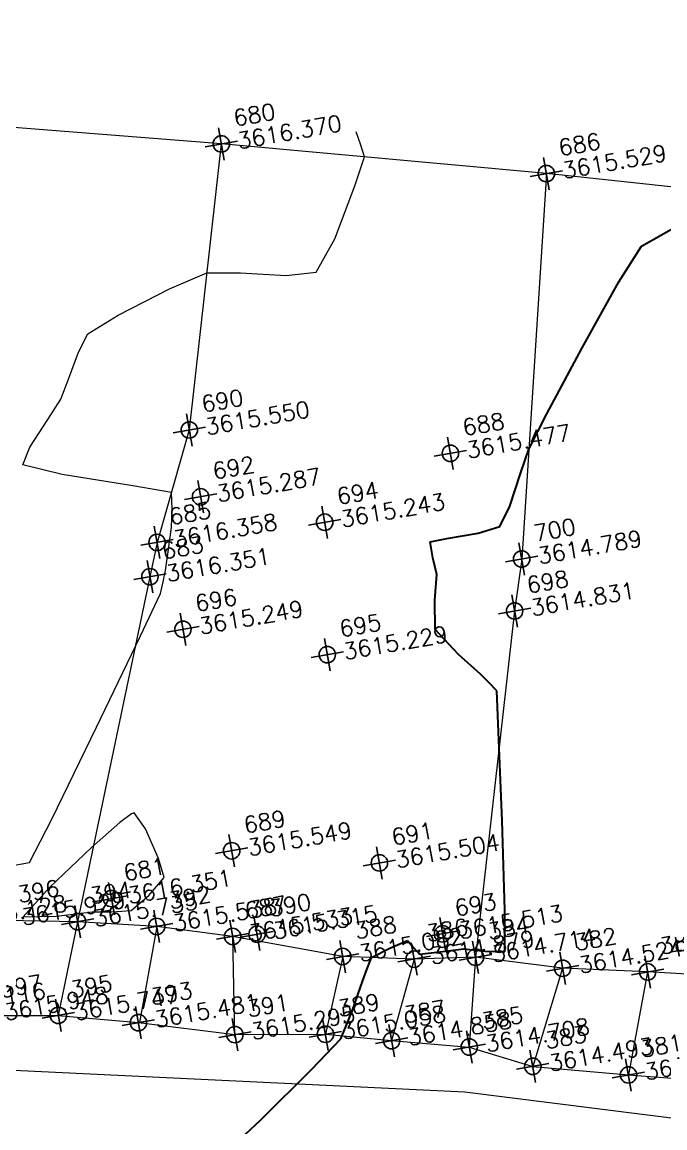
# Model space of a CAD drawing. Header units: millimetres. Extents: x 736950 to 740938, y 8500595 to 8502163.
# Drawn here: x 737882.45 to 737886.36, y 8501301.29 to 8501308.02 of the extents above; entities that cross this region are included whole.
import ezdxf

# ---------------------------------------------------------------- set-up
doc = ezdxf.new("R2010")
doc.units = ezdxf.units.MM
for name, color, linetype, lineweight in [('CONT-MJR', 80, 'Continuous', 30), ('CONT-MNR', 96, 'Continuous', 15), ('pista', 251, 'Continuous', 5)]:
    doc.layers.add(name, color=color, linetype=linetype, lineweight=lineweight)
doc.styles.add('5mm', font='arial.ttf', dxfattribs={"height": 3})

msp = doc.modelspace()

# ---------------------------------------------------------------- hatches: boundary and pattern name
at = {"layer": 'pista'}
h = msp.add_hatch(dxfattribs=at)
h.set_pattern_fill('HONEY', color=256, scale=3, angle=9.94991650582834, style=0)
h.set_pattern_definition([(9.94991650582834, (1479841.21072825, -18.49207214638591), (0.4979252195647159, 0.4170677100899267), [0.375, -0.75]), (129.9499165058283, (1479841.21072825, -18.49207214638591), (-0.6101538418184378, 0.222682034283025), [0.3749999999999999, -0.7499999999999998]), (69.94991650582834, (1479841.21072825, -18.49207214638591), (-0.112228622253722, 0.6397497443729518), [-0.75, 0.375])])
h.paths.add_polyline_path([(737744.7999806425, 8501250.923935566), (737743.4751223363, 8501250.754223157), (737756.465848178, 8501242.026572531), (737763.5739612179, 8501242.006896213), (737770.002546867, 8501243.455222024), (737769.8468594846, 8501244.342704736), (737763.4750639071, 8501242.907173423), (737756.7405500773, 8501242.925815564)])
h.paths.add_polyline_path([(737794.2809870465, 8501256.017245878), (737809.7820272583, 8501263.709828075), (737823.391616501, 8501273.483615467), (737837.0791595323, 8501280.557800073), (737851.5530432165, 8501285.77819753), (737870.8510758049, 8501293.050216693, -0.9976846880626209), (737871.0089264096, 8501292.63424804), (737865.2748787645, 8501289.581801567, 0.7845063948290762), (737866.1540430214, 8501286.121818589), (737883.2588851704, 8501291.348365877), (737897.4188924351, 8501296.516943583), (737903.2981396064, 8501301.44146652, -0.5512150924587264), (737904.1219025984, 8501301.177325813), (737906.855912117, 8501297.98174819, 0.5618964424650519), (737910.2738656431, 8501298.536066804), (737914.22079628, 8501308.558674501), (737925.6412323939, 8501300.72656757, 0.340189525830376), (737928.7023693406, 8501300.894137181), (737936.9171069289, 8501306.117412793, -0.358727273887905), (737938.1716059428, 8501305.962964654), (737943.1732157968, 8501301.051021611, 0.3417074120720416), (737946.0555081918, 8501300.709858142), (737955.8779356404, 8501307.072689936), (737971.8320576148, 8501314.464803053), (737988.5677626224, 8501323.411181662), (738023.1375471824, 8501336.282937778), (738044.4246208373, 8501357.728329657), (738061.4456776979, 8501362.208386911), (738078.9085143938, 8501363.070318012), (738112.0997810266, 8501372.051506756), (738118.6561313582, 8501373.365123207), (738128.3493353954, 8501376.976906104), (738155.2251721952, 8501366.826195797), (738176.6167526407, 8501363.543890122), (738193.8053773039, 8501353.328603027), (738204.7313956148, 8501340.877429372), (738207.705198212, 8501335.751671141), (738214.35685511, 8501331.742925933), (738229.9282901662, 8501313.374534177), (738233.5603594936, 8501308.186787868), (738234.53883727, 8501308.358438132), (738230.6417003467, 8501313.924784988), (738214.9478837823, 8501332.43754055), (738208.3676942562, 8501336.403214611), (738205.4657963786, 8501341.405035153), (738194.387784551, 8501354.029418997), (738176.9261677533, 8501364.406946706), (738155.4549153853, 8501367.70147717), (738128.3514754312, 8501377.93815071), (738118.4090486554, 8501374.233504975), (738111.8936108743, 8501372.928085677), (738078.7671659255, 8501363.964436961), (738061.3074614278, 8501363.102660457), (738043.958527311, 8501358.536303693), (738022.6381405202, 8501337.057350922), (737988.196920163, 8501324.233464561), (737971.4304040315, 8501315.270615296), (737955.4419368334, 8501307.862588815), (737945.5806043665, 8501301.47455489, -0.3391433520832071), (737943.8038299843, 8501301.693147572), (737938.8116631231, 8501306.59581691, 0.3560082385246841), (737936.4342009705, 8501306.876887502), (737928.158540546, 8501301.61487459, -0.3502196171718997), (737926.1502499409, 8501301.468794718), (737914.5128481541, 8501309.44969617, 0.4302069892023044), (737913.4330382891, 8501309.014522241), (737909.4507249827, 8501298.90206584, -0.5704007069138802), (737907.5397775185, 8501298.566836312), (737904.9064502402, 8501301.644734057, 0.4931454261128044), (737902.7202336333, 8501302.131411942), (737896.9620044216, 8501297.308254998), (737882.9728831241, 8501292.20205278), (737866.0373022418, 8501287.027224885, -0.7384715771871906), (737865.6977918843, 8501288.787355538), (737871.5108758068, 8501291.881875956, 0.9119586051647783), (737870.5337161538, 8501293.892406015), (737851.2416702455, 8501286.62264278), (737836.7183275839, 8501281.384406622), (737822.9200107896, 8501274.252970394), (737809.3164408724, 8501264.483505804), (737793.8201376351, 8501256.79327439), (737778.9884914039, 8501246.402265295), (737769.846859484, 8501244.34270474), (737770.0025468671, 8501243.455222024), (737779.3594973255, 8501245.563292695)])
h.paths.add_polyline_path([(738260.5182952256, 8501271.251537092), (738234.538837269, 8501308.358438132), (738233.56035949, 8501308.186787868), (738259.6897886079, 8501270.86568047), (738269.3749442189, 8501234.589470252), (738274.5057655985, 8501215.583008338), (738279.7983711922, 8501189.602392923), (738280.7089290785, 8501189.641305126), (738275.382018582, 8501215.790318219), (738270.2441657205, 8501234.822827347)])

# ---------------------------------------------------------------- linework, layer by layer
at = {"linetype": 'Continuous', "extrusion": (0.9849591664230046, 0.172787269436437, 0)}
for points, elevation in [([(8245943.729062787, 0), (8245943.529062787, 0)], 2195702.949162655), ([(8245943.209062787, 0), (8245943.009062787, 0)], 2195704.868162654), ([(8245942.047062786, 0), (8245941.847062787, 0)], 2195702.456162654), ([(8245941.632062787, 0), (8245941.432062788, 0)], 2195703.998162655), ([(8245941.634062788, 0), (8245941.434062788, 0)], 2195702.453162654), ([(8245941.351062787, 0), (8245941.151062789, 0)], 2195703.171162654), ([(8245941.406062787, 0), (8245941.206062788, 0)], 2195702.144162654), ([(8245940.923062786, 0), (8245940.723062787, 0)], 2195704.314162654), ([(8245941.208062788, 0), (8245941.008062788, 0)], 2195702.065162654), ([(8245940.619062787, 0), (8245940.419062787, 0)], 2195704.217162655), ([(8245940.858062788, 0), (8245940.658062789, 0)], 2195702.208162655), ([(8245940.554062789, 0), (8245940.354062789, 0)], 2195703.047162655), ([(8245939.478062785, 0), (8245939.278062788, 0)], 2195702.267162655), ([(8245939.250062785, 0), (8245939.050062786, 0)], 2195703.141162655), ([(8245939.318062788, 0), (8245939.118062786, 0)], 2195701.496162654), ([(8245939.215062788, 0), (8245939.015062788, 0)], 2195701.268162655), ([(8245939.103062785, 0), (8245938.903062788, 0)], 2195701.738162655), ([(8245938.963062788, 0), (8245938.763062791, 0)], 2195702.183162655), ([(8245938.951062787, 0), (8245938.751062788, 0)], 2195702.332162655), ([(8245938.758062787, 0), (8245938.558062786, 0)], 2195703.445162654), ([(8245938.727062787, 0), (8245938.527062787, 0)], 2195702.822162655), ([(8245938.636062786, 0), (8245938.436062787, 0)], 2195703.248162655), ([(8245938.583062787, 0), (8245938.383062787, 0)], 2195703.618162654), ([(8245938.425062787, 0), (8245938.225062787, 0)], 2195704.129162655), ([(8245938.314062788, 0), (8245938.114062788, 0)], 2195704.635162654), ([(8245938.673062787, 0), (8245938.473062786, 0)], 2195701.054162654), ([(8245938.545062787, 0), (8245938.345062788, 0)], 2195701.527162655), ([(8245938.37206279, 0), (8245938.172062788, 0)], 2195702.093162654), ([(8245938.279062786, 0), (8245938.079062787, 0)], 2195702.637162655), ([(8245938.171062786, 0), (8245937.971062787, 0)], 2195703.027162654), ([(8245938.05106279, 0), (8245937.851062789, 0)], 2195703.486162654), ([(8245937.868062788, 0), (8245937.668062788, 0)], 2195703.847162654), ([(8245937.716062786, 0), (8245937.516062787, 0)], 2195704.412162655)]:
    msp.add_lwpolyline(points, dxfattribs=dict(at, elevation=elevation))
at = {"linetype": 'Continuous', "extrusion": (-0.172787269436437, 0.9849591664230046, 0)}
for points, elevation in [([(-2195703.049162655, 0), (-2195702.849162654, 0)], 8245943.629062786), ([(-2195704.968162655, 0), (-2195704.768162655, 0)], 8245943.109062788), ([(-2195702.556162654, 0), (-2195702.356162654, 0)], 8245941.947062788), ([(-2195704.098162654, 0), (-2195703.898162655, 0)], 8245941.532062791), ([(-2195702.553162654, 0), (-2195702.353162655, 0)], 8245941.534062789), ([(-2195703.271162655, 0), (-2195703.071162655, 0)], 8245941.251062788), ([(-2195702.244162655, 0), (-2195702.044162654, 0)], 8245941.30606279), ([(-2195704.414162655, 0), (-2195704.214162655, 0)], 8245940.823062788), ([(-2195702.165162654, 0), (-2195701.965162654, 0)], 8245941.108062788), ([(-2195704.317162655, 0), (-2195704.117162654, 0)], 8245940.51906279), ([(-2195702.308162654, 0), (-2195702.108162654, 0)], 8245940.758062787), ([(-2195703.147162654, 0), (-2195702.947162654, 0)], 8245940.454062788), ([(-2195702.367162655, 0), (-2195702.167162654, 0)], 8245939.378062787), ([(-2195703.241162655, 0), (-2195703.041162655, 0)], 8245939.150062786), ([(-2195701.596162654, 0), (-2195701.396162654, 0)], 8245939.218062786), ([(-2195701.368162655, 0), (-2195701.168162655, 0)], 8245939.115062788), ([(-2195701.838162655, 0), (-2195701.638162656, 0)], 8245939.003062787), ([(-2195702.283162655, 0), (-2195702.083162655, 0)], 8245938.863062788), ([(-2195702.432162655, 0), (-2195702.232162654, 0)], 8245938.851062789), ([(-2195703.545162654, 0), (-2195703.345162654, 0)], 8245938.658062789), ([(-2195702.922162654, 0), (-2195702.722162654, 0)], 8245938.627062786), ([(-2195703.348162654, 0), (-2195703.148162655, 0)], 8245938.536062787), ([(-2195703.718162654, 0), (-2195703.518162655, 0)], 8245938.483062788), ([(-2195704.229162654, 0), (-2195704.029162655, 0)], 8245938.325062787), ([(-2195704.735162655, 0), (-2195704.535162655, 0)], 8245938.214062789), ([(-2195701.154162655, 0), (-2195700.954162654, 0)], 8245938.573062787), ([(-2195701.627162655, 0), (-2195701.427162654, 0)], 8245938.445062785), ([(-2195702.193162655, 0), (-2195701.993162655, 0)], 8245938.272062789), ([(-2195702.737162654, 0), (-2195702.537162655, 0)], 8245938.179062788), ([(-2195703.127162654, 0), (-2195702.927162655, 0)], 8245938.071062787), ([(-2195703.586162655, 0), (-2195703.386162654, 0)], 8245937.951062788), ([(-2195703.947162655, 0), (-2195703.747162655, 0)], 8245937.768062788), ([(-2195704.512162655, 0), (-2195704.312162655, 0)], 8245937.616062786)]:
    msp.add_lwpolyline(points, dxfattribs=dict(at, elevation=elevation))
at = {"linetype": 'Continuous'}
for centre in [(737883.6629272384, 8501307.280332115), (737885.6429132588, 8501307.09973212), (737883.4679705565, 8501305.538446674), (737885.0584843077, 8501305.396126589), (737883.536376821, 8501305.131140176), (737884.2924762997, 8501304.976457993), (737883.271419936, 8501304.85317822), (737885.4922375785, 8501304.752391318), (737883.2278200414, 8501304.64450611), (737885.4492238691, 8501304.436203366), (737883.4291447464, 8501304.324478982), (737884.3080528169, 8501304.170019915), (737883.7257037692, 8501302.97542978), (737884.625953578, 8501302.901875164), (737882.9939462149, 8501302.68461733), (737882.7871726134, 8501302.54377104), (737883.2694555962, 8501302.514665628), (737883.7319526428, 8501302.45366168), (737883.8807850057, 8501302.467587473), (737885.010392501, 8501302.469802584), (737884.4021193458, 8501302.33162238), (737884.8374355924, 8501302.315598473), (737885.2110282092, 8501302.327326927), (737885.7416427317, 8501302.259997675), (737886.2592114568, 8501302.238097565), (737882.6700420522, 8501301.972946694), (737883.1580445084, 8501301.928600298), (737883.745423594, 8501301.85599996), (737884.2973105967, 8501301.85839503), (737884.7001056968, 8501301.819406474), (737885.1729364264, 8501301.780520732), (737885.5601267559, 8501301.66264941), (737886.14289235, 8501301.610560423)]:
    msp.add_circle(centre, 0.05, dxfattribs=at)
at = {"layer": 'CONT-MJR', "extrusion": (0.4954045264869222, -0.8686623942224438, 0), "elevation": -7019213.219898104}
msp.add_lwpolyline([(4852559.811396613, 3615.000000000003), (4852560.038532763, 3615.000000000003)], dxfattribs=at)
at = {"layer": 'CONT-MJR', "elevation": 3615}
for points in [[(737886.0841013413, 8501306.4405335), (737886.2223610289, 8501306.656768924)], [(737885.8606651172, 8501306.038808908), (737886.0841013413, 8501306.4405335)], [(737885.4843398893, 8501305.273245305), (737885.535200511, 8501305.421700686)], [(737885.3592114964, 8501304.949815951), (737885.4192849617, 8501305.073916286)], [(737885.2282826318, 8501304.90878359), (737885.3592114964, 8501304.949815951)], [(737885.0371315861, 8501304.876655173), (737885.2282826318, 8501304.90878359)], [(737884.9346392484, 8501304.856528038), (737885.0371315861, 8501304.876655173)], [(737884.9507958945, 8501304.760396108), (737884.9346392484, 8501304.856528038)], [(737884.9747327261, 8501304.657812681), (737884.9507958945, 8501304.760396108)], [(737885.1083849143, 8501304.170939615), (737884.9646562329, 8501304.323175712)], [(737885.242488821, 8501304.050911417), (737885.1083849143, 8501304.170939615)], [(737885.2928517188, 8501304.00051905), (737885.242488821, 8501304.050911417)], [(737885.3404811922, 8501303.948928071), (737885.2928517188, 8501304.00051905)], [(737885.3726306041, 8501303.157375813), (737885.3520851736, 8501303.699138194)], [(737885.3896962026, 8501302.360975573), (737885.3894050813, 8501302.614401434)], [(737884.7964926709, 8501302.429101652), (737884.8333566445, 8501302.38744953)], [(737884.8704447211, 8501302.345028598), (737884.9943543345, 8501302.360550463)], [(737884.9943543345, 8501302.360550463), (737885.1392111698, 8501302.378325725)], [(737885.1392111698, 8501302.378325725), (737885.2709055291, 8501302.364124412)], [(737884.4598940819, 8501301.999016613), (737884.5112036217, 8501302.144114796)], [(737884.3898886072, 8501301.831297265), (737884.4598940819, 8501301.999016613)], [(737883.9027830085, 8501301.337326879), (737884.2136677112, 8501301.645221425)]]:
    msp.add_lwpolyline(points, dxfattribs=at)
at = {"layer": 'CONT-MJR', "extrusion": (0.8821349491455048, -0.4709967425535527, 0), "elevation": -3353172.545556832}
msp.add_lwpolyline([(7846840.551805685, 3615), (7846841.006964667, 3615)], dxfattribs=at)
at = {"layer": 'CONT-MJR', "extrusion": (0.8889387916839168, -0.4580260086933252, 0), "elevation": -3237883.91492231}
msp.add_lwpolyline([(7895110.935862965, 3615), (7895111.178395499, 3615)], dxfattribs=at)
at = {"layer": 'CONT-MJR', "extrusion": (0.9506506181809284, -0.3102634399219777, 0), "elevation": -1936172.926069487}
msp.add_lwpolyline([(8310709.792318804, 3615), (8310710.001995225, 3615)], dxfattribs=at)
at = {"layer": 'CONT-MJR', "extrusion": (0.9970850647445207, -0.07629792699290826, 0), "elevation": 87102.16567912628}
msp.add_lwpolyline([(8532822.842113705, 3615.00000000001), (8532822.999079386, 3615.00000000001)], dxfattribs=at)
at = {"layer": 'CONT-MJR', "extrusion": (0.9999431386101966, 0.01066393672098548, 0), "elevation": 828500.3788398135}
msp.add_lwpolyline([(8492952.16862629, 3615.000000000003), (8492952.346765252, 3615.000000000003)], dxfattribs=at)
at = {"layer": 'CONT-MJR', "extrusion": (0.9989227111741156, 0.04640492539111037, 0), "elevation": 1131592.800326267}
msp.add_lwpolyline([(8457903.824946957, 3615), (8457904.075006219, 3615)], dxfattribs=at)
at = {"layer": 'CONT-MJR', "extrusion": (0.9995231315638501, 0.03087894863486459, 0), "elevation": 1000044.801912921}
msp.add_lwpolyline([(8474463.486480614, 3615.000000000013), (8474464.02971404, 3615.000000000013)], dxfattribs=at)
at = {"layer": 'CONT-MJR', "extrusion": (0.3997641750278093, -0.9166180253324365, 0), "elevation": -7497467.138381554}
msp.add_lwpolyline([(4074874.54104508, 3615.000000000013), (4074874.657315674, 3615.000000000013)], dxfattribs=at)
at = {"layer": 'CONT-MJR', "extrusion": (0.9287058629917238, -0.3708172326696775, 0), "elevation": -2467151.668536415}
msp.add_lwpolyline([(8168829.534210296, 3615.000000000003), (8168829.629660937, 3615.000000000003)], dxfattribs=at)
at = {"layer": 'CONT-MJR', "extrusion": (0.4566817548254014, -0.8896301337126525, 0), "elevation": -7226036.300332597}
msp.add_lwpolyline([(4538834.019906882, 3615), (4538834.145751985, 3615)], dxfattribs=at)
at = {"layer": 'CONT-MJR', "extrusion": (0.7528425913288007, 0.6582006021581389, 0), "elevation": 6151073.48059415}
msp.add_lwpolyline([(5914466.277398527, 3615.000000000013), (5914466.221050849, 3615.000000000013)], dxfattribs=at)
at = {"layer": 'CONT-MJR', "extrusion": (-0.02649815556885135, -0.9996488622268567, 0), "elevation": -8517869.83444388}
msp.add_lwpolyline([(512357.3389322564, 3615.000000000003), (512357.4577646562, 3615.000000000003)], dxfattribs=at)
at = {"layer": 'CONT-MJR', "extrusion": (0.9469268632532787, -0.3214490871807018, 0), "elevation": -2034013.14843582}
msp.add_lwpolyline([(8287303.675466179, 3615), (8287303.773033699, 3615)], dxfattribs=at)
at = {"layer": 'CONT-MJR', "extrusion": (0.7260724435405916, -0.6876182129139646, 0), "elevation": -5309892.450661962}
msp.add_lwpolyline([(6679943.483161188, 3615), (6679943.739438426, 3615)], dxfattribs=at)
at = {"layer": 'CONT-MJR', "extrusion": (0.6822980587462543, -0.7310741132273069, 0), "elevation": -5711624.582015414}
msp.add_lwpolyline([(6339868.925435629, 3615), (6339869.21916686, 3615)], dxfattribs=at)
at = {"layer": 'CONT-MNR', "elevation": 3616}
for points in [[(737884.5101371576, 8501307.279212402), (737884.4842769263, 8501307.352830082)], [(737884.5340268908, 8501307.20087671), (737884.5101371576, 8501307.279212402)], [(737884.4760846717, 8501307.025635183), (737884.5340268908, 8501307.20087671)], [(737883.0339813028, 8501306.237612583), (737883.3478353001, 8501306.397987586)], [(737882.7323299883, 8501305.84816754), (737882.7926664155, 8501306.012912171)], [(737882.6858094572, 8501305.726293491), (737882.7323299883, 8501305.84816754)], [(737882.4533739206, 8501305.32646526), (737882.4973796678, 8501305.434072856)], [(737883.1230159597, 8501305.197447248), (737882.6941997746, 8501305.266450936)], [(737883.3585054808, 8501305.15679963), (737883.1230159597, 8501305.197447248)], [(737883.3412894504, 8501304.809497798), (737883.3599862873, 8501304.946091738)], [(737883.3223356081, 8501304.682507057), (737883.3412894504, 8501304.809497798)], [(737883.1698828967, 8501304.28521014), (737883.2919443331, 8501304.542573698)], [(737883.1160664348, 8501303.200736526), (737883.0440004693, 8501303.147159807)], [(737883.132562077, 8501303.206932597), (737883.1160664348, 8501303.200736526)], [(737883.2007474115, 8501303.108374255), (737883.132562077, 8501303.206932597)], [(737883.0440004693, 8501303.147159807), (737882.8717313414, 8501302.996035699)], [(737882.3593163342, 8501302.8788973), (737882.495324718, 8501302.903943237)], [(737883.2207837973, 8501302.702649014), (737883.3142041877, 8501302.8118931)], [(737882.9961316932, 8501302.604243858), (737883.1128930663, 8501302.611243349)], [(737882.4559762725, 8501302.57419887), (737882.6594324037, 8501302.578216044)]]:
    msp.add_lwpolyline(points, dxfattribs=at)
at = {"layer": 'CONT-MNR', "extrusion": (0.9346723107689107, -0.3555104379366448, 0), "elevation": -2332623.195374872}
msp.add_lwpolyline([(8208261.570342795, 3616), (8208261.915445928, 3616)], dxfattribs=at)
at = {"layer": 'CONT-MNR', "extrusion": (0.8755711462769035, -0.4830891923934432, 0), "elevation": -3460819.140354838}
msp.add_lwpolyline([(7799962.578881806, 3616.000000000006), (7799962.811226785, 3616.000000000006)], dxfattribs=at)
at = {"layer": 'CONT-MNR', "extrusion": (0.1066438873517859, -0.9942972801383396, 0), "elevation": -8374135.086324477}
msp.add_lwpolyline([(1640288.48138591, 3616.000000000013), (1640288.666726781, 3616.000000000013)], dxfattribs=at)
at = {"layer": 'CONT-MNR', "extrusion": (0.3906060005949478, -0.920557957056056, 0), "elevation": -7537723.586635475}
msp.add_lwpolyline([(3999925.67917912, 3616.000000000007), (3999925.925903055, 3616.000000000007)], dxfattribs=at)
at = {"layer": 'CONT-MNR', "extrusion": (0.006287280821142577, -0.9999802348546075, 0), "elevation": -8496499.183551477}
msp.add_lwpolyline([(791319.0918594816, 3616.000000000006), (791319.2960855477, 3616.000000000006)], dxfattribs=at)
at = {"layer": 'CONT-MNR', "extrusion": (-0.05668688640140671, -0.9983920056321135, 0), "elevation": -8529464.776646677}
msp.add_lwpolyline([(254784.6706378516, 3616.000000000013), (254784.9487737119, 3616.000000000013)], dxfattribs=at)
at = {"layer": 'CONT-MNR', "extrusion": (0.5223951136034386, -0.8527035506453873, 0), "elevation": -6863627.522573319}
msp.add_lwpolyline([(5070236.103968086, 3616.000000000003), (5070236.320812094, 3616.000000000003)], dxfattribs=at)
at = {"layer": 'CONT-MNR', "extrusion": (0.8921734676002954, -0.4516929307727371, 0), "elevation": -3181660.378552406}
msp.add_lwpolyline([(7917936.105857356, 3616), (7917936.230745807, 3616)], dxfattribs=at)
at = {"layer": 'CONT-MNR', "extrusion": (0.8424041994642798, -0.5388461419783445, 0), "elevation": -3959300.319153794}
msp.add_lwpolyline([(7559140.735477114, 3616.000000000013), (7559140.883240418, 3616.000000000013)], dxfattribs=at)
at = {"layer": 'CONT-MNR', "extrusion": (0.8389588902803984, -0.5441948000665595, 0), "elevation": -4007313.129841062}
msp.add_lwpolyline([(7533797.59103863, 3616.00000000001), (7533797.790981932, 3616.00000000001)], dxfattribs=at)
at = {"layer": 'CONT-MNR', "extrusion": (-0.2418069353168929, -0.9703243818603406, 0), "elevation": -8427448.93058289}
msp.add_lwpolyline([(-1339689.003539024, 3616.000000000013), (-1339689.251730102, 3616.000000000013)], dxfattribs=at)
at = {"layer": 'CONT-MNR', "extrusion": (0.9984176920852345, 0.05623266071594264, 0), "elevation": 1214766.808352153}
msp.add_lwpolyline([(8446360.227879534, 3616.000000000013), (8446360.329817422, 3616.000000000013)], dxfattribs=at)
at = {"layer": 'CONT-MNR', "extrusion": (0.9992392548459421, -0.03899886632873312, 0), "elevation": 405780.7635834883}
msp.add_lwpolyline([(8523614.234073134, 3616.000000000003), (8523614.34308737, 3616.000000000003)], dxfattribs=at)
at = {"layer": 'CONT-MNR', "extrusion": (0.9790528757686032, -0.2036061552341383, 0), "elevation": -1008491.172164871}
msp.add_lwpolyline([(8473464.311812395, 3616), (8473464.38346577, 3616)], dxfattribs=at)
at = {"layer": 'CONT-MNR', "extrusion": (0.9753050078875223, -0.2208622683699512, 0), "elevation": -1157956.135506759}
msp.add_lwpolyline([(8454335.471600184, 3616.000000000013), (8454335.543147972, 3616.000000000013)], dxfattribs=at)
at = {"layer": 'CONT-MNR', "extrusion": (0.9018916063875175, -0.43196241772606, 0), "elevation": -3006753.315452288}
msp.add_lwpolyline([(7985992.157765821, 3616), (7985992.776239247, 3616)], dxfattribs=at)
at = {"layer": 'CONT-MNR', "extrusion": (0.8996570748280933, -0.4365972374073829, 0), "elevation": -3047804.147918313}
msp.add_lwpolyline([(7970415.058171575, 3616), (7970415.680490731, 3616)], dxfattribs=at)
at = {"layer": 'CONT-MNR', "extrusion": (0.88910408900435, -0.4577050566857932, 0), "elevation": -3235034.983754503}
msp.add_lwpolyline([(7896275.723110549, 3616.000000000013), (7896276.019585488, 3616.000000000013)], dxfattribs=at)
at = {"layer": 'CONT-MNR', "extrusion": (0.9161374060656681, 0.4008643825625687, 0), "elevation": 4083872.023027862}
msp.add_lwpolyline([(7492570.487146474, 3616.000000000013), (7492570.684213093, 3616.000000000013)], dxfattribs=at)
at = {"layer": 'CONT-MNR', "extrusion": (0.6895930884547344, -0.7241970535396156, 0), "elevation": -5647779.652541499}
msp.add_lwpolyline([(6396812.390490934, 3616), (6396812.03750657, 3616)], dxfattribs=at)
at = {"layer": 'CONT-MNR', "extrusion": (0.9585570738317458, 0.2849005724934946, 0), "elevation": 3129329.308541737}
msp.add_lwpolyline([(7938760.56847567, 3616), (7938760.6894294, 3616)], dxfattribs=at)
at = {"layer": 'CONT-MNR', "extrusion": (-0.7442356570902527, 0.667917125634191, 0), "elevation": 5129007.145026589}
msp.add_lwpolyline([(-6819817.076221094, 3616), (-6819816.836483523, 3616)], dxfattribs=at)
at = {"layer": 'CONT-MNR', "extrusion": (0.646409909116126, -0.7629903206440314, 0), "elevation": -6009436.649300975}
msp.add_lwpolyline([(6058323.921206594, 3616), (6058324.062611707, 3616)], dxfattribs=at)
at = {"layer": 'CONT-MNR', "extrusion": (0.1197917982148667, -0.992799035596051, 0), "elevation": -8351692.710318148}
msp.add_lwpolyline([(1750955.515680724, 3616.000000000013), (1750955.733945584, 3616.000000000013)], dxfattribs=at)
at = {"layer": 'CONT-MNR', "extrusion": (-0.0009876750336194617, -0.999999512248895, 0), "elevation": -8502027.24633713}
msp.add_lwpolyline([(729485.9918867848, 3616), (729486.111892991, 3616)], dxfattribs=at)
at = {"layer": 'pista'}
for p, q in [((737882.3982842265, 8501301.6405139), (737885.1458654694, 8501301.507822182)), ((737885.1458654694, 8501301.507822182), (737887.2650749118, 8501301.240858197))]:
    msp.add_line(p, q, dxfattribs=at)
for points in [[(737883.6629272384, 8501307.280332115), (737881.4421278073, 8501307.45625223), (737880.7984319453, 8501303.231485773), (737880.5545988443, 8501302.633358179)], [(737885.6429132588, 8501307.09973212), (737883.6629272384, 8501307.280332115), (737883.4679705565, 8501305.538446674), (737883.271419936, 8501304.85317822), (737883.2278200414, 8501304.64450611), (737882.7871726134, 8501302.54377104)], [(737887.8945220228, 8501306.85814782), (737885.6429132588, 8501307.09973212), (737885.4922375785, 8501304.752391318), (737885.4492238691, 8501304.436203366), (737885.2110282092, 8501302.327326927)], [(737889.4712225148, 8501302.002549345), (737889.0819230328, 8501302.039844297), (737888.4860766536, 8501302.102837091), (737887.8424863542, 8501302.212278979), (737887.5625326817, 8501302.112404352), (737887.1725602624, 8501302.228772352), (737886.6357239635, 8501302.215819046), (737886.2592114568, 8501302.238097565), (737885.7416427317, 8501302.259997675), (737885.2110282092, 8501302.327326927), (737884.8374355924, 8501302.315598473), (737884.4021193458, 8501302.33162238), (737883.7319526428, 8501302.45366168), (737883.2694555962, 8501302.514665628), (737882.7871726134, 8501302.54377104), (737882.3471561233, 8501302.551863508), (737881.9890984648, 8501302.526816364), (737881.562340868, 8501302.638739003), (737881.0144931807, 8501302.648042936), (737880.5545988443, 8501302.633358179), (737879.9595194652, 8501302.78176825), (737878.9054089686, 8501302.85269822), (737878.3900179369, 8501302.90848428), (737877.7714482385, 8501302.956322841)], [(737882.7871726134, 8501302.54377104), (737882.6700420522, 8501301.972946694)], [(737883.2677527112, 8501302.501755327), (737883.1642122719, 8501301.929682285)], [(737883.7319526428, 8501302.45366168), (737883.7435017913, 8501301.840840641)], [(737884.4021193458, 8501302.33162238), (737884.2973105967, 8501301.85839503)], [(737885.2110282092, 8501302.327326927), (737885.1729364264, 8501301.780520732)], [(737884.8374355924, 8501302.315598473), (737884.7001056968, 8501301.819406474)], [(737885.7416427317, 8501302.259997675), (737885.559821844, 8501301.662742233)], [(737886.2592114568, 8501302.238097565), (737886.14289235, 8501301.610560423)], [(737882.2425879849, 8501301.973090233), (737882.6700420522, 8501301.972946694), (737883.157710096, 8501301.930506589), (737883.745423594, 8501301.85599996), (737884.2973105967, 8501301.85839503), (737884.7001056968, 8501301.819406474), (737885.1729364264, 8501301.780520732), (737885.5601267559, 8501301.66264941), (737886.14289235, 8501301.610560423), (737886.4877133757, 8501301.58373767), (737886.989409722, 8501301.553929832), (737887.3623892341, 8501301.540215919), (737887.857527733, 8501301.449403657), (737888.502846622, 8501301.387982724), (737888.9406511487, 8501301.369349513), (737889.409714829, 8501301.328787662)]]:
    msp.add_lwpolyline(points, dxfattribs=at)

# ---------------------------------------------------------------- texts
at = {"color": 2, "char_height": 0.1, "attachment_point": 1, "rotation": 9.94991650582834, "style": '5mm'}
for s, insert, width in [('\\Ftxt.shx;\\W1.0000000000;\\T1.0000000000;\\o\\l680', (737883.7285935739, 8501307.484753083), 0.3833333333333333), ('\\Ftxt.shx;\\W1.0000000000;\\T1.0000000000;\\o\\l686', (737885.7085795943, 8501307.304153087), 0.4), ('\\Ftxt.shx;\\W1.0000000000;\\T1.0000000000;\\o\\l690', (737883.533636892, 8501305.742867641), 0.3833333333333333), ('\\Ftxt.shx;\\W1.0000000000;\\T1.0000000000;\\o\\l688', (737885.1241506432, 8501305.600547558), 0.4), ('\\Ftxt.shx;\\W1.0000000000;\\T1.0000000000;\\o\\l692', (737883.6020431565, 8501305.335561145), 0.4), ('\\Ftxt.shx;\\W1.0000000000;\\T1.0000000000;\\o\\l694', (737884.3581426352, 8501305.18087896), 0.4), ('\\Ftxt.shx;\\W1.0000000000;\\T1.0000000000;\\o\\l685', (737883.3370862715, 8501305.057599189), 0.4), ('\\Ftxt.shx;\\W1.0000000000;\\T1.0000000000;\\o\\l700', (737885.557903914, 8501304.956812285), 0.3666666666666667), ('\\Ftxt.shx;\\W1.0000000000;\\T1.0000000000;\\o\\l683', (737883.2934863769, 8501304.848927079), 0.4), ('\\Ftxt.shx;\\W1.0000000000;\\T1.0000000000;\\o\\l698', (737885.5148902046, 8501304.640624333), 0.4), ('\\Ftxt.shx;\\W1.0000000000;\\T1.0000000000;\\o\\l696', (737883.4948110819, 8501304.52889995), 0.4), ('\\Ftxt.shx;\\W1.0000000000;\\T1.0000000000;\\o\\l695', (737884.3737191524, 8501304.374440882), 0.4), ('\\Ftxt.shx;\\W1.0000000000;\\T1.0000000000;\\o\\l689', (737883.7913701048, 8501303.179850748), 0.4), ('\\Ftxt.shx;\\W1.0000000000;\\T1.0000000000;\\o\\l691', (737884.6916199136, 8501303.106296131), 0.3666666666666667), ('\\Ftxt.shx;\\W1.0000000000;\\T1.0000000000;\\o\\l681', (737883.0596125504, 8501302.889038296), 0.3666666666666667), ('\\Ftxt.shx;\\W1.0000000000;\\T1.0000000000;\\o\\l396', (737882.4128224588, 8501302.756284475), 0.4), ('\\Ftxt.shx;\\W1.0000000000;\\T1.0000000000;\\o\\l394', (737882.852838949, 8501302.748192007), 0.4), ('\\Ftxt.shx;\\W1.0000000000;\\T1.0000000000;\\o\\l392', (737883.3351219317, 8501302.719086595), 0.4), ('\\Ftxt.shx;\\W1.0000000000;\\T1.0000000000;\\o\\l687', (737883.7976189783, 8501302.65808265), 0.4), ('\\Ftxt.shx;\\W1.0000000000;\\T1.0000000000;\\o\\l390', (737883.9464513413, 8501302.672008442), 0.3833333333333333), ('\\Ftxt.shx;\\W1.0000000000;\\T1.0000000000;\\o\\l693', (737885.0760588365, 8501302.674223553), 0.4), ('\\Ftxt.shx;\\W1.0000000000;\\T1.0000000000;\\o\\l388', (737884.4677856814, 8501302.53604335), 0.4), ('\\Ftxt.shx;\\W1.0000000000;\\T1.0000000000;\\o\\l386', (737884.903101928, 8501302.520019442), 0.4), ('\\Ftxt.shx;\\W1.0000000000;\\T1.0000000000;\\o\\l384', (737885.2766945447, 8501302.531747896), 0.4), ('\\Ftxt.shx;\\W1.0000000000;\\T1.0000000000;\\o\\l382', (737885.8073090672, 8501302.464418642), 0.4), ('\\Ftxt.shx;\\W1.0000000000;\\T1.0000000000;\\o\\l380', (737886.3248777923, 8501302.442518534), 0.3833333333333333), ('\\Ftxt.shx;\\W1.0000000000;\\T1.0000000000;\\o\\l397', (737882.3082543204, 8501302.1775112), 0.4), ('\\Ftxt.shx;\\W1.0000000000;\\T1.0000000000;\\o\\l395', (737882.7357083877, 8501302.177367663), 0.4), ('\\Ftxt.shx;\\W1.0000000000;\\T1.0000000000;\\o\\l393', (737883.223710844, 8501302.133021267), 0.4), ('\\Ftxt.shx;\\W1.0000000000;\\T1.0000000000;\\o\\l391', (737883.8110899295, 8501302.060420927), 0.3666666666666667), ('\\Ftxt.shx;\\W1.0000000000;\\T1.0000000000;\\o\\l389', (737884.3629769322, 8501302.062816), 0.4), ('\\Ftxt.shx;\\W1.0000000000;\\T1.0000000000;\\o\\l387', (737884.7657720323, 8501302.023827443), 0.4), ('\\Ftxt.shx;\\W1.0000000000;\\T1.0000000000;\\o\\l385', (737885.2386027619, 8501301.9849417), 0.4), ('\\Ftxt.shx;\\W1.0000000000;\\T1.0000000000;\\o\\l383', (737885.6257930914, 8501301.867070377), 0.4), ('\\Ftxt.shx;\\W1.0000000000;\\T1.0000000000;\\o\\l381', (737886.2085586855, 8501301.81498139), 0.3666666666666667)]:
    msp.add_mtext(s, dxfattribs=dict(at, insert=insert, width=width))
at = {"color": 1, "char_height": 0.1, "attachment_point": 1, "rotation": 9.94991650582834, "style": '5mm'}
for s, insert, width in [('\\Ftxt.shx;\\W1.0000000000;\\T1.0000000000;\\o\\l3616.370', (737883.7527837916, 8501307.3468588), 0.7833333333333334), ('\\Ftxt.shx;\\W1.0000000000;\\T1.0000000000;\\o\\l3615.529', (737885.7327698121, 8501307.166258803), 0.8), ('\\Ftxt.shx;\\W1.0000000000;\\T1.0000000000;\\o\\l3615.550', (737883.5578271098, 8501305.604973357), 0.7833333333333334), ('\\Ftxt.shx;\\W1.0000000000;\\T1.0000000000;\\o\\l3615.477', (737885.1483408611, 8501305.462653274), 0.8), ('\\Ftxt.shx;\\W1.0000000000;\\T1.0000000000;\\o\\l3615.287', (737883.6262333744, 8501305.197666861), 0.8), ('\\Ftxt.shx;\\W1.0000000000;\\T1.0000000000;\\o\\l3615.243', (737884.382332853, 8501305.042984677), 0.8), ('\\Ftxt.shx;\\W1.0000000000;\\T1.0000000000;\\o\\l3616.358', (737883.3612764893, 8501304.919704905), 0.8), ('\\Ftxt.shx;\\W1.0000000000;\\T1.0000000000;\\o\\l3614.789', (737885.5820941319, 8501304.818918), 0.8), ('\\Ftxt.shx;\\W1.0000000000;\\T1.0000000000;\\o\\l3616.351', (737883.3176765947, 8501304.711032795), 0.7666666666666666), ('\\Ftxt.shx;\\W1.0000000000;\\T1.0000000000;\\o\\l3614.831', (737885.5390804225, 8501304.50273005), 0.7666666666666666), ('\\Ftxt.shx;\\W1.0000000000;\\T1.0000000000;\\o\\l3615.249', (737883.5190012997, 8501304.391005667), 0.8), ('\\Ftxt.shx;\\W1.0000000000;\\T1.0000000000;\\o\\l3615.229', (737884.3979093703, 8501304.2365466), 0.8), ('\\Ftxt.shx;\\W1.0000000000;\\T1.0000000000;\\o\\l3615.549', (737883.8155603225, 8501303.041956466), 0.8), ('\\Ftxt.shx;\\W1.0000000000;\\T1.0000000000;\\o\\l3615.504', (737884.7158101314, 8501302.968401847), 0.7833333333333334), ('\\Ftxt.shx;\\W1.0000000000;\\T1.0000000000;\\o\\l3616.351', (737883.0838027683, 8501302.751144012), 0.7666666666666666), ('\\Ftxt.shx;\\W1.0000000000;\\T1.0000000000;\\o\\l3616.128', (737882.0782979758, 8501302.597088464), 0.7666666666666666), ('\\Ftxt.shx;\\W1.0000000000;\\T1.0000000000;\\o\\l3615.929', (737882.4370126766, 8501302.618390191), 0.8), ('\\Ftxt.shx;\\W1.0000000000;\\T1.0000000000;\\o\\l3615.735', (737882.8770291668, 8501302.610297723), 0.8), ('\\Ftxt.shx;\\W1.0000000000;\\T1.0000000000;\\o\\l3615.538', (737883.3593121496, 8501302.581192313), 0.8), ('\\Ftxt.shx;\\W1.0000000000;\\T1.0000000000;\\o\\l3615.533', (737883.821809196, 8501302.520188365), 0.8), ('\\Ftxt.shx;\\W1.0000000000;\\T1.0000000000;\\o\\l3615.315', (737883.9706415591, 8501302.534114158), 0.7666666666666666), ('\\Ftxt.shx;\\W1.0000000000;\\T1.0000000000;\\o\\l3615.513', (737885.1002490544, 8501302.53632927), 0.7666666666666666), ('\\Ftxt.shx;\\W1.0000000000;\\T1.0000000000;\\o\\l3615.082', (737884.4919758992, 8501302.398149066), 0.7833333333333334), ('\\Ftxt.shx;\\W1.0000000000;\\T1.0000000000;\\o\\l3614.879', (737884.9272921457, 8501302.382125158), 0.8), ('\\Ftxt.shx;\\W1.0000000000;\\T1.0000000000;\\o\\l3614.714', (737885.3008847624, 8501302.393853612), 0.7666666666666666), ('\\Ftxt.shx;\\W1.0000000000;\\T1.0000000000;\\o\\l3614.524', (737885.831499285, 8501302.326524358), 0.8), ('\\Ftxt.shx;\\W1.0000000000;\\T1.0000000000;\\o\\l3616.116', (737881.9503160869, 8501302.064971337), 0.7333333333333333), ('\\Ftxt.shx;\\W1.0000000000;\\T1.0000000000;\\o\\l3615.948', (737882.3324445382, 8501302.039616916), 0.8), ('\\Ftxt.shx;\\W1.0000000000;\\T1.0000000000;\\o\\l3615.747', (737882.7598986055, 8501302.039473379), 0.8), ('\\Ftxt.shx;\\W1.0000000000;\\T1.0000000000;\\o\\l3615.481', (737883.2479010618, 8501301.995126983), 0.7666666666666666), ('\\Ftxt.shx;\\W1.0000000000;\\T1.0000000000;\\o\\l3615.295', (737883.8352801474, 8501301.922526643), 0.8), ('\\Ftxt.shx;\\W1.0000000000;\\T1.0000000000;\\o\\l3615.058', (737884.38716715, 8501301.924921716), 0.7833333333333334), ('\\Ftxt.shx;\\W1.0000000000;\\T1.0000000000;\\o\\l3614.858', (737884.7899622502, 8501301.885933159), 0.8), ('\\Ftxt.shx;\\W1.0000000000;\\T1.0000000000;\\o\\l3614.708', (737885.2627929797, 8501301.847047416), 0.7833333333333334), ('\\Ftxt.shx;\\W1.0000000000;\\T1.0000000000;\\o\\l3614.493', (737885.6499833091, 8501301.729176093), 0.8), ('\\Ftxt.shx;\\W1.0000000000;\\T1.0000000000;\\o\\l3614.297', (737886.2327489033, 8501301.677087106), 0.8)]:
    msp.add_mtext(s, dxfattribs=dict(at, insert=insert, width=width))

doc.saveas('drawing.dxf')
